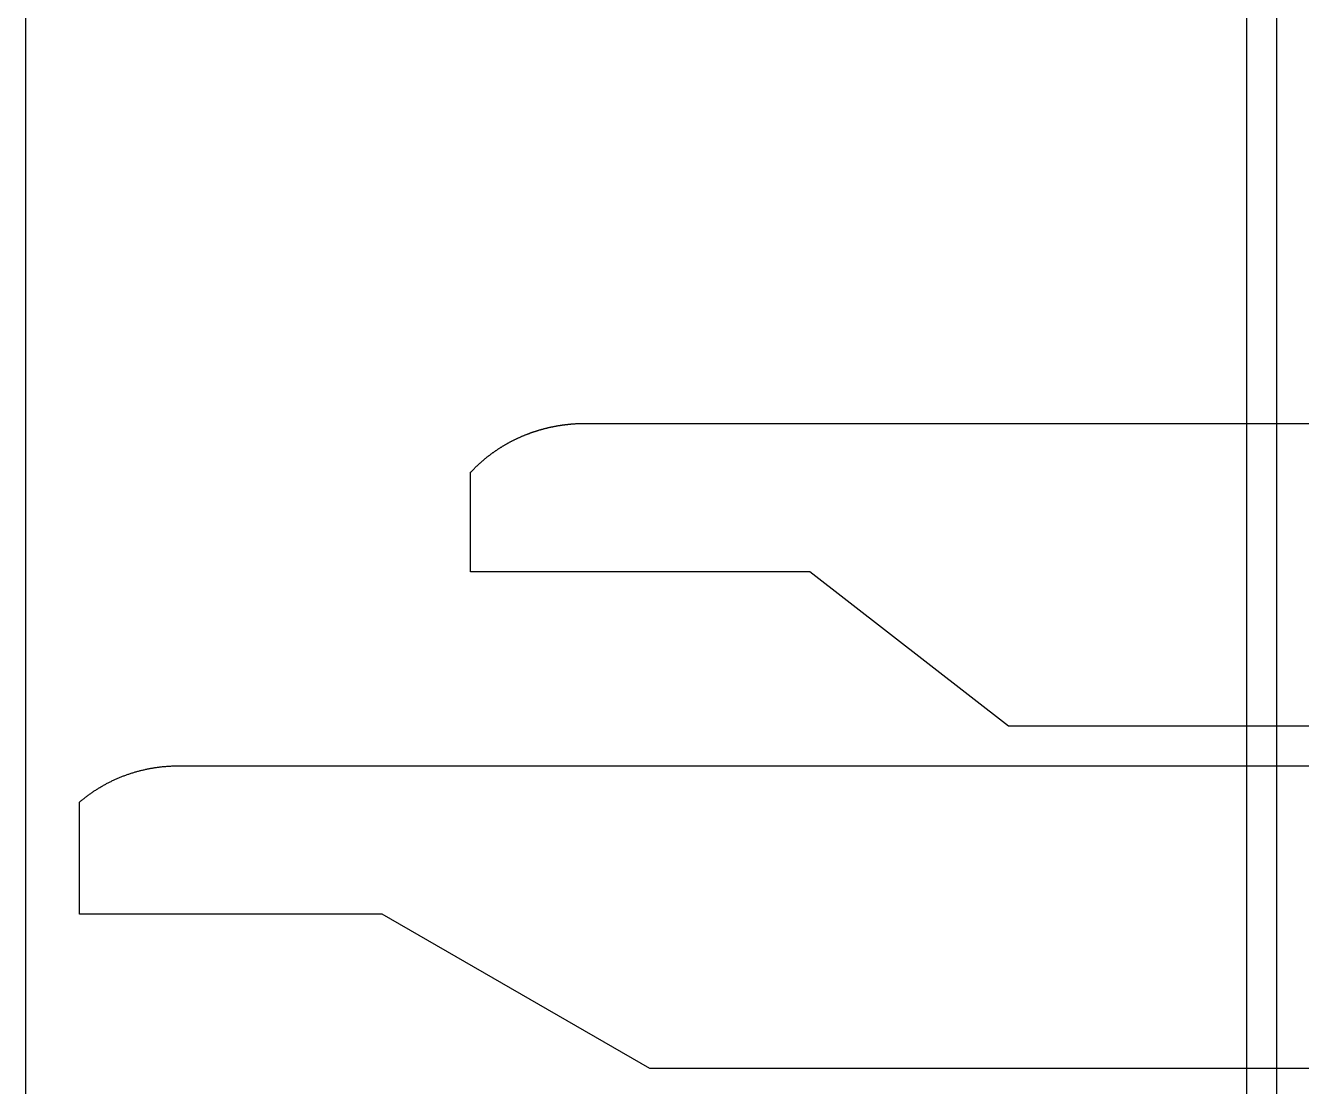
# Model space of a CAD drawing. Header units: inches. Extents: x -1514 to 1282, y -2074 to 286.
# Drawn here: x -1195 to -1186.57, y -1597.07 to -1590.06 of the extents above; entities that cross this region are included whole.
import ezdxf

# ---------------------------------------------------------------- set-up
doc = ezdxf.new("R2010")
doc.units = ezdxf.units.IN
doc.header["$LTSCALE"] = 0.1
doc.header["$MEASUREMENT"] = 0
doc.layers.add('pic', color=1, linetype='Continuous')

msp = doc.modelspace()

# ---------------------------------------------------------------- linework, layer by layer
at = {"color": 7, "linetype": 'Continuous', "lineweight": 25}
for points in [[(-1186.43075, -1594.68435), (-1186.66184, -1594.68435), (-1186.89294, -1594.68435), (-1187.12403, -1594.68435), (-1187.35513, -1594.68435), (-1187.58623, -1594.68435), (-1187.81732, -1594.68435), (-1188.04842, -1594.68435), (-1188.27951, -1594.68435), (-1188.50718, -1594.68435), (-1189.81946, -1593.66433), (-1192.06289, -1593.66433), (-1192.06289, -1593.00983), (-1192.06101, -1593.00779), (-1192.05876, -1593.00536), (-1192.05649, -1593.00293), (-1192.05422, -1593.00051), (-1192.05194, -1592.9981), (-1192.04965, -1592.9957), (-1192.04735, -1592.9933), (-1192.04504, -1592.99091), (-1192.04272, -1592.98853), (-1192.0404, -1592.98616), (-1192.03806, -1592.98379), (-1192.03572, -1592.98143), (-1192.03337, -1592.97908), (-1192.031, -1592.97674), (-1192.02863, -1592.97441), (-1192.02626, -1592.97208), (-1192.02387, -1592.96976), (-1192.02147, -1592.96745), (-1192.01907, -1592.96514), (-1192.01666, -1592.96285), (-1192.01423, -1592.96056), (-1192.01181, -1592.95828), (-1192.00937, -1592.95601), (-1192.00692, -1592.95374), (-1192.00447, -1592.95149), (-1192.00201, -1592.94924), (-1191.99954, -1592.947), (-1191.99706, -1592.94477), (-1191.99457, -1592.94255), (-1191.99208, -1592.94033), (-1191.98958, -1592.93812), (-1191.98707, -1592.93592), (-1191.98455, -1592.93373), (-1191.98202, -1592.93155), (-1191.97949, -1592.92938), (-1191.97695, -1592.92721), (-1191.9744, -1592.92505), (-1191.97185, -1592.92291), (-1191.96928, -1592.92076), (-1191.96671, -1592.91863), (-1191.96414, -1592.91651), (-1191.96155, -1592.91439), (-1191.95896, -1592.91229), (-1191.95636, -1592.91019), (-1191.95375, -1592.9081), (-1191.95114, -1592.90602), (-1191.94852, -1592.90395), (-1191.94589, -1592.90189), (-1191.94326, -1592.89983), (-1191.94061, -1592.89779), (-1191.93797, -1592.89575), (-1191.93531, -1592.89372), (-1191.93265, -1592.89171), (-1191.92998, -1592.8897), (-1191.9273, -1592.88769), (-1191.92462, -1592.8857), (-1191.92193, -1592.88372), (-1191.91924, -1592.88175), (-1191.91654, -1592.87978), (-1191.91383, -1592.87783), (-1191.91111, -1592.87588), (-1191.90839, -1592.87394), (-1191.90567, -1592.87201), (-1191.90293, -1592.87009), (-1191.90019, -1592.86818), (-1191.89745, -1592.86628), (-1191.8947, -1592.86439), (-1191.89194, -1592.86251), (-1191.88918, -1592.86064), (-1191.88641, -1592.85878), (-1191.88363, -1592.85692), (-1191.88085, -1592.85508), (-1191.87806, -1592.85324), (-1191.87527, -1592.85142), (-1191.87247, -1592.8496), (-1191.86967, -1592.8478), (-1191.86686, -1592.846), (-1191.86404, -1592.84421), (-1191.86122, -1592.84244), (-1191.8584, -1592.84067), (-1191.85557, -1592.83891), (-1191.85273, -1592.83716), (-1191.84989, -1592.83543), (-1191.84704, -1592.8337), (-1191.84419, -1592.83198), (-1191.84133, -1592.83027), (-1191.83847, -1592.82857), (-1191.8356, -1592.82688), (-1191.83273, -1592.82521), (-1191.82986, -1592.82354), (-1191.82697, -1592.82188), (-1191.82409, -1592.82023), (-1191.8212, -1592.81859), (-1191.8183, -1592.81696), (-1191.8154, -1592.81534), (-1191.81249, -1592.81374), (-1191.80958, -1592.81214), (-1191.80667, -1592.81055), (-1191.80375, -1592.80897), (-1191.80083, -1592.80741), (-1191.79789, -1592.80585), (-1191.79496, -1592.8043), (-1191.79201, -1592.80276), (-1191.78906, -1592.80123), (-1191.78611, -1592.79971), (-1191.78315, -1592.79819), (-1191.78018, -1592.79669), (-1191.77721, -1592.7952), (-1191.77423, -1592.79372), (-1191.77125, -1592.79224), (-1191.76826, -1592.79078), (-1191.76526, -1592.78932), (-1191.76226, -1592.78788), (-1191.75926, -1592.78644), (-1191.75625, -1592.78502), (-1191.75323, -1592.7836), (-1191.75021, -1592.78219), (-1191.74718, -1592.7808), (-1191.74415, -1592.77941), (-1191.74112, -1592.77803), (-1191.73807, -1592.77666), (-1191.73503, -1592.7753), (-1191.73198, -1592.77396), (-1191.72892, -1592.77262), (-1191.72586, -1592.77129), (-1191.7228, -1592.76997), (-1191.71973, -1592.76866), (-1191.71665, -1592.76736), (-1191.71357, -1592.76607), (-1191.71049, -1592.76478), (-1191.7074, -1592.76351), (-1191.70431, -1592.76225), (-1191.70121, -1592.761), (-1191.69811, -1592.75976), (-1191.695, -1592.75853), (-1191.69189, -1592.7573), (-1191.68878, -1592.75609), (-1191.68566, -1592.75489), (-1191.68254, -1592.7537), (-1191.67941, -1592.75251), (-1191.67628, -1592.75134), (-1191.67315, -1592.75018), (-1191.67001, -1592.74902), (-1191.66687, -1592.74788), (-1191.66373, -1592.74675), (-1191.66058, -1592.74562), (-1191.65742, -1592.74451), (-1191.65427, -1592.74341), (-1191.65111, -1592.74231), (-1191.64794, -1592.74123), (-1191.64478, -1592.74016), (-1191.64161, -1592.73909), (-1191.63843, -1592.73804), (-1191.63526, -1592.737), (-1191.63208, -1592.73596), (-1191.62889, -1592.73494), (-1191.62571, -1592.73393), (-1191.62252, -1592.73292), (-1191.61932, -1592.73193), (-1191.61613, -1592.73095), (-1191.61293, -1592.72997), (-1191.60973, -1592.72901), (-1191.60652, -1592.72806), (-1191.60332, -1592.72712), (-1191.60011, -1592.72618), (-1191.59689, -1592.72526), (-1191.59368, -1592.72435), (-1191.59046, -1592.72345), (-1191.58724, -1592.72255), (-1191.58402, -1592.72167), (-1191.58079, -1592.7208), (-1191.57756, -1592.71994), (-1191.57433, -1592.71909), (-1191.5711, -1592.71825), (-1191.56787, -1592.71742), (-1191.56463, -1592.7166), (-1191.56139, -1592.71579), (-1191.55815, -1592.71499), (-1191.55491, -1592.7142), (-1191.55166, -1592.71342), (-1191.54842, -1592.71265), (-1191.54517, -1592.71189), (-1191.54192, -1592.71115), (-1191.53866, -1592.71041), (-1191.53541, -1592.70968), (-1191.53215, -1592.70897), (-1191.5289, -1592.70826), (-1191.52564, -1592.70756), (-1191.52238, -1592.70688), (-1191.51911, -1592.7062), (-1191.51585, -1592.70554), (-1191.51259, -1592.70488), (-1191.50932, -1592.70424), (-1191.50605, -1592.70361), (-1191.50278, -1592.70298), (-1191.49951, -1592.70237), (-1191.49624, -1592.70177), (-1191.49297, -1592.70118), (-1191.4897, -1592.7006), (-1191.48642, -1592.70003), (-1191.48315, -1592.69947), (-1191.47984, -1592.69891), (-1191.47653, -1592.69837), (-1191.47322, -1592.69784), (-1191.4699, -1592.69731), (-1191.46659, -1592.6968), (-1191.46327, -1592.6963), (-1191.45995, -1592.69581), (-1191.45663, -1592.69532), (-1191.4533, -1592.69485), (-1191.44998, -1592.69439), (-1191.44665, -1592.69394), (-1191.44332, -1592.6935), (-1191.43999, -1592.69307), (-1191.43666, -1592.69265), (-1191.43333, -1592.69224), (-1191.42999, -1592.69184), (-1191.42666, -1592.69145), (-1191.42332, -1592.69107), (-1191.41998, -1592.69071), (-1191.41664, -1592.69035), (-1191.4133, -1592.69), (-1191.40995, -1592.68966), (-1191.40661, -1592.68934), (-1191.40327, -1592.68902), (-1191.39992, -1592.68871), (-1191.39657, -1592.68842), (-1191.39323, -1592.68813), (-1191.38988, -1592.68786), (-1191.38653, -1592.68759), (-1191.38318, -1592.68734), (-1191.37983, -1592.6871), (-1191.37647, -1592.68686), (-1191.37312, -1592.68664), (-1191.36977, -1592.68643), (-1191.36642, -1592.68623), (-1191.36306, -1592.68603), (-1191.35971, -1592.68585), (-1191.35635, -1592.68568), (-1191.353, -1592.68552), (-1191.34964, -1592.68537), (-1191.34629, -1592.68523), (-1191.34293, -1592.6851), (-1191.33957, -1592.68498), (-1191.33622, -1592.68487), (-1191.33286, -1592.68477), (-1191.32951, -1592.68468), (-1191.32615, -1592.68461), (-1191.32279, -1592.68454), (-1191.31944, -1592.68448), (-1191.31608, -1592.68444), (-1191.31273, -1592.6844), (-1191.30937, -1592.68437), (-1191.30602, -1592.68436), (-1191.30266, -1592.68435), (-1137.97469, -1592.68435)], [(-1186.155, -1596.94699), (-1186.62733, -1596.94699), (-1187.09965, -1596.94699), (-1187.57198, -1596.94699), (-1188.04431, -1596.94699), (-1188.51663, -1596.94699), (-1188.98896, -1596.94699), (-1189.46129, -1596.94699), (-1189.93361, -1596.94699), (-1190.40594, -1596.94699), (-1190.87827, -1596.94699), (-1192.64504, -1595.92695), (-1194.64504, -1595.92695), (-1194.64504, -1595.1865), (-1194.64083, -1595.18291), (-1194.6366, -1595.17935), (-1194.63235, -1595.17582), (-1194.62808, -1595.1723), (-1194.62379, -1595.16881), (-1194.61947, -1595.16534), (-1194.61513, -1595.1619), (-1194.61078, -1595.15848), (-1194.6064, -1595.15508), (-1194.602, -1595.15171), (-1194.59758, -1595.14836), (-1194.59314, -1595.14503), (-1194.58868, -1595.14173), (-1194.58419, -1595.13846), (-1194.57969, -1595.13521), (-1194.57518, -1595.13198), (-1194.57064, -1595.12878), (-1194.56608, -1595.1256), (-1194.5615, -1595.12245), (-1194.55691, -1595.11932), (-1194.5523, -1595.11622), (-1194.54767, -1595.11314), (-1194.54302, -1595.11009), (-1194.53835, -1595.10706), (-1194.53367, -1595.10406), (-1194.52897, -1595.10109), (-1194.52425, -1595.09814), (-1194.51952, -1595.09522), (-1194.51477, -1595.09232), (-1194.51, -1595.08945), (-1194.50522, -1595.08661), (-1194.50042, -1595.08379), (-1194.49561, -1595.081), (-1194.49078, -1595.07824), (-1194.48594, -1595.0755), (-1194.48108, -1595.07279), (-1194.47621, -1595.07011), (-1194.47132, -1595.06746), (-1194.46642, -1595.06483), (-1194.46151, -1595.06223), (-1194.45658, -1595.05966), (-1194.45164, -1595.05711), (-1194.44668, -1595.05459), (-1194.44172, -1595.05211), (-1194.43673, -1595.04965), (-1194.43174, -1595.04721), (-1194.42674, -1595.04481), (-1194.42172, -1595.04243), (-1194.41669, -1595.04009), (-1194.41165, -1595.03777), (-1194.4066, -1595.03548), (-1194.40154, -1595.03322), (-1194.39647, -1595.03099), (-1194.39138, -1595.02879), (-1194.38629, -1595.02661), (-1194.38118, -1595.02447), (-1194.37607, -1595.02236), (-1194.37095, -1595.02027), (-1194.36581, -1595.01822), (-1194.36067, -1595.0162), (-1194.35552, -1595.0142), (-1194.35035, -1595.01224), (-1194.34517, -1595.0103), (-1194.33998, -1595.00839), (-1194.33477, -1595.00651), (-1194.32955, -1595.00465), (-1194.32432, -1595.00283), (-1194.31908, -1595.00103), (-1194.31383, -1594.99927), (-1194.30856, -1594.99753), (-1194.30328, -1594.99582), (-1194.298, -1594.99414), (-1194.2927, -1594.99249), (-1194.28739, -1594.99086), (-1194.28207, -1594.98927), (-1194.27674, -1594.9877), (-1194.2714, -1594.98616), (-1194.26606, -1594.98466), (-1194.2607, -1594.98318), (-1194.25533, -1594.98173), (-1194.24996, -1594.98031), (-1194.24458, -1594.97891), (-1194.23918, -1594.97755), (-1194.23378, -1594.97622), (-1194.22838, -1594.97491), (-1194.22296, -1594.97364), (-1194.21754, -1594.97239), (-1194.21211, -1594.97118), (-1194.20668, -1594.96999), (-1194.20123, -1594.96883), (-1194.19579, -1594.9677), (-1194.19033, -1594.9666), (-1194.18487, -1594.96553), (-1194.1794, -1594.96449), (-1194.17393, -1594.96348), (-1194.16846, -1594.9625), (-1194.16298, -1594.96155), (-1194.15749, -1594.96063), (-1194.152, -1594.95974), (-1194.14651, -1594.95888), (-1194.14101, -1594.95805), (-1194.13551, -1594.95725), (-1194.13, -1594.95647), (-1194.12449, -1594.95573), (-1194.11898, -1594.95502), (-1194.11347, -1594.95434), (-1194.10795, -1594.95369), (-1194.10244, -1594.95307), (-1194.09692, -1594.95247), (-1194.0914, -1594.95191), (-1194.08587, -1594.95138), (-1194.08035, -1594.95088), (-1194.07482, -1594.95041), (-1194.0693, -1594.94997), (-1194.06377, -1594.94956), (-1194.05825, -1594.94918), (-1194.05272, -1594.94883), (-1194.0472, -1594.94851), (-1194.04167, -1594.94823), (-1194.03615, -1594.94797), (-1194.03062, -1594.94774), (-1194.02503, -1594.94754), (-1194.01943, -1594.94738), (-1194.01383, -1594.94724), (-1194.00823, -1594.94713), (-1194.00263, -1594.94706), (-1193.99702, -1594.94701), (-1193.99142, -1594.94699), (-1134.94544, -1594.94699)]]:
    msp.add_lwpolyline(points, dxfattribs=at)
at = {"layer": 'pic'}
msp.add_lwpolyline([(-1186.9346, -1615.20382), (-1186.7346, -1615.20382), (-1186.7346, -1567.20382), (-1186.9346, -1567.20382)], close=True, dxfattribs=at)
at = {"layer": 'pic', "color": 1}
msp.add_lwpolyline([(-1195.00188, -1612.20503), (-1081.50188, -1612.20503), (-1081.50188, -1569.20503), (-1195.00188, -1569.20503)], close=True, dxfattribs=at)

doc.saveas('drawing.dxf')
